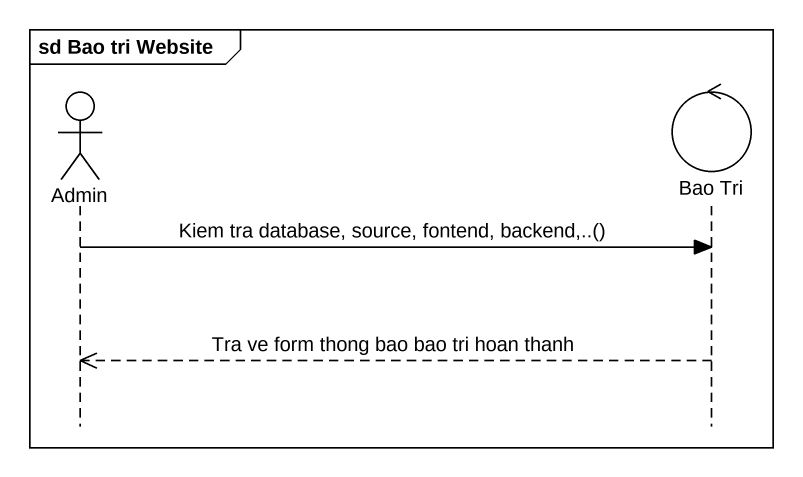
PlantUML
@startuml
mainframe sd Bao tri Website
hide footbox
actor Admin
control "Bao Tri" as Bao_Tri

Admin -> Bao_Tri : Kiem tra database, source, fontend, backend,..()
Bao_Tri -->> Admin : Tra ve form thong bao bao tri hoan thanh
@enduml
